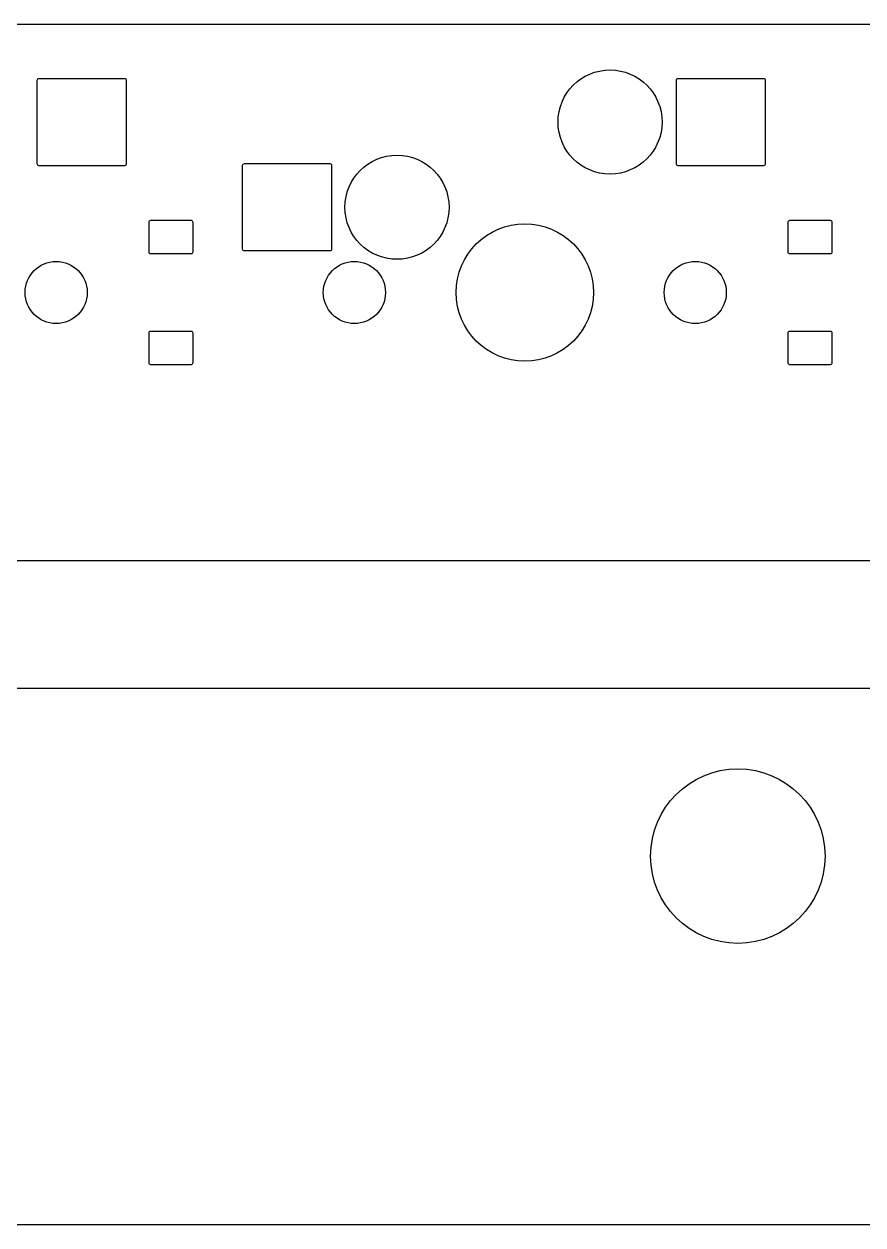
# Model space of a CAD drawing. Extents: x -27 to 356, y -111 to 35.
# Drawn here: x 294.87 to 319.88, y -68.2 to -32.41 of the extents above; entities that cross this region are included whole.
import ezdxf

# ---------------------------------------------------------------- set-up
doc = ezdxf.new("R2010")
doc.units = 0
doc.layers.add('BLACK', color=7, linetype='CONTINUOUS')

msp = doc.modelspace()

# ---------------------------------------------------------------- linework, layer by layer
at = {"layer": 'BLACK', "linetype": 'CONTINUOUS'}
for p, q in [((271.57, -32.4133), (349.875, -32.4133)), ((271.57, -32.4133), (349.875, -32.4133)), ((295.266, -34.0833), (295.27, -34.0638)), ((295.266, -36.5833), (295.266, -34.0833)), ((295.27, -34.0638), (295.281, -34.0472)), ((295.281, -34.0472), (295.297, -34.0362)), ((295.297, -34.0362), (295.317, -34.0323)), ((295.317, -34.0323), (297.867, -34.0323)), ((297.867, -34.0323), (297.887, -34.0362)), ((297.887, -34.0362), (297.903, -34.0472)), ((297.903, -34.0472), (297.914, -34.0638)), ((297.914, -34.0638), (297.918, -34.0833)), ((297.918, -34.0833), (297.918, -36.5833)), ((314.316, -34.0833), (314.32, -34.0638)), ((314.316, -36.5833), (314.316, -34.0833)), ((314.32, -34.0638), (314.331, -34.0472)), ((314.331, -34.0472), (314.347, -34.0362)), ((314.347, -34.0362), (314.367, -34.0323)), ((314.367, -34.0323), (316.917, -34.0323)), ((316.917, -34.0323), (316.937, -34.0362)), ((316.937, -34.0362), (316.953, -34.0472)), ((316.953, -34.0472), (316.964, -34.0638)), ((316.964, -34.0638), (316.968, -34.0833)), ((316.968, -34.0833), (316.968, -36.5833)), ((295.27, -36.6028), (295.266, -36.5833)), ((295.281, -36.6194), (295.27, -36.6028)), ((295.297, -36.6304), (295.281, -36.6194)), ((295.317, -36.6343), (295.297, -36.6304)), ((297.867, -36.6343), (295.317, -36.6343)), ((297.887, -36.6304), (297.867, -36.6343)), ((297.903, -36.6194), (297.887, -36.6304)), ((297.914, -36.6028), (297.903, -36.6194)), ((297.918, -36.5833), (297.914, -36.6028)), ((301.389, -36.6233), (301.393, -36.6038)), ((301.389, -39.1233), (301.389, -36.6233)), ((301.393, -36.6038), (301.404, -36.5872)), ((301.404, -36.5872), (301.42, -36.5762)), ((301.42, -36.5762), (301.44, -36.5723)), ((301.44, -36.5723), (303.99, -36.5723)), ((303.99, -36.5723), (304.01, -36.5762)), ((304.01, -36.5762), (304.026, -36.5872)), ((304.026, -36.5872), (304.037, -36.6038)), ((304.037, -36.6038), (304.041, -36.6233)), ((304.041, -36.6233), (304.041, -39.1233)), ((314.32, -36.6028), (314.316, -36.5833)), ((314.331, -36.6194), (314.32, -36.6028)), ((314.347, -36.6304), (314.331, -36.6194)), ((314.367, -36.6343), (314.347, -36.6304)), ((316.917, -36.6343), (314.367, -36.6343)), ((316.937, -36.6304), (316.917, -36.6343)), ((316.953, -36.6194), (316.937, -36.6304)), ((316.964, -36.6028), (316.953, -36.6194)), ((316.968, -36.5833), (316.964, -36.6028)), ((298.603, -38.2938), (298.614, -38.2772)), ((298.614, -38.2772), (298.63, -38.2662)), ((298.63, -38.2662), (298.65, -38.2623)), ((298.65, -38.2623), (299.85, -38.2623)), ((299.85, -38.2623), (299.87, -38.2662)), ((299.87, -38.2662), (299.886, -38.2772)), ((299.886, -38.2772), (299.897, -38.2938)), ((317.653, -38.2938), (317.664, -38.2772)), ((317.664, -38.2772), (317.68, -38.2662)), ((317.68, -38.2662), (317.7, -38.2623)), ((317.7, -38.2623), (318.9, -38.2623)), ((318.9, -38.2623), (318.92, -38.2662)), ((318.92, -38.2662), (318.936, -38.2772)), ((318.936, -38.2772), (318.947, -38.2938)), ((298.599, -38.3133), (298.603, -38.2938)), ((298.599, -39.2133), (298.599, -38.3133)), ((299.897, -38.2938), (299.901, -38.3133)), ((299.901, -38.3133), (299.901, -39.2133)), ((317.649, -38.3133), (317.653, -38.2938)), ((317.649, -39.2133), (317.649, -38.3133)), ((318.947, -38.2938), (318.951, -38.3133)), ((318.951, -38.3133), (318.951, -39.2133)), ((298.603, -39.2328), (298.599, -39.2133)), ((298.614, -39.2494), (298.603, -39.2328)), ((298.63, -39.2604), (298.614, -39.2494)), ((298.65, -39.2643), (298.63, -39.2604)), ((299.85, -39.2643), (298.65, -39.2643)), ((299.87, -39.2604), (299.85, -39.2643)), ((299.886, -39.2494), (299.87, -39.2604)), ((299.897, -39.2328), (299.886, -39.2494)), ((299.901, -39.2133), (299.897, -39.2328)), ((301.393, -39.1428), (301.389, -39.1233)), ((301.404, -39.1594), (301.393, -39.1428)), ((301.42, -39.1704), (301.404, -39.1594)), ((301.44, -39.1743), (301.42, -39.1704)), ((303.99, -39.1743), (301.44, -39.1743)), ((304.01, -39.1704), (303.99, -39.1743)), ((304.026, -39.1594), (304.01, -39.1704)), ((304.037, -39.1428), (304.026, -39.1594)), ((304.041, -39.1233), (304.037, -39.1428)), ((317.653, -39.2328), (317.649, -39.2133)), ((317.664, -39.2494), (317.653, -39.2328)), ((317.68, -39.2604), (317.664, -39.2494)), ((317.7, -39.2643), (317.68, -39.2604)), ((318.9, -39.2643), (317.7, -39.2643)), ((318.92, -39.2604), (318.9, -39.2643)), ((318.936, -39.2494), (318.92, -39.2604)), ((318.947, -39.2328), (318.936, -39.2494)), ((318.951, -39.2133), (318.947, -39.2328)), ((298.599, -41.6133), (298.603, -41.5938)), ((298.599, -42.5133), (298.599, -41.6133)), ((298.603, -41.5938), (298.614, -41.5772)), ((298.614, -41.5772), (298.63, -41.5662)), ((298.63, -41.5662), (298.65, -41.5623)), ((298.65, -41.5623), (299.85, -41.5623)), ((299.85, -41.5623), (299.87, -41.5662)), ((299.87, -41.5662), (299.886, -41.5772)), ((299.886, -41.5772), (299.897, -41.5938)), ((299.897, -41.5938), (299.901, -41.6133)), ((299.901, -41.6133), (299.901, -42.5133)), ((317.649, -41.6133), (317.653, -41.5938)), ((317.649, -42.5133), (317.649, -41.6133)), ((317.653, -41.5938), (317.664, -41.5772)), ((317.664, -41.5772), (317.68, -41.5662)), ((317.68, -41.5662), (317.7, -41.5623)), ((317.7, -41.5623), (318.9, -41.5623)), ((318.9, -41.5623), (318.92, -41.5662)), ((318.92, -41.5662), (318.936, -41.5772)), ((318.936, -41.5772), (318.947, -41.5938)), ((318.947, -41.5938), (318.951, -41.6133)), ((318.951, -41.6133), (318.951, -42.5133)), ((298.603, -42.5328), (298.599, -42.5133)), ((298.614, -42.5494), (298.603, -42.5328)), ((298.63, -42.5604), (298.614, -42.5494)), ((298.65, -42.5643), (298.63, -42.5604)), ((299.85, -42.5643), (298.65, -42.5643)), ((299.87, -42.5604), (299.85, -42.5643)), ((299.886, -42.5494), (299.87, -42.5604)), ((299.897, -42.5328), (299.886, -42.5494)), ((299.901, -42.5133), (299.897, -42.5328)), ((317.653, -42.5328), (317.649, -42.5133)), ((317.664, -42.5494), (317.653, -42.5328)), ((317.68, -42.5604), (317.664, -42.5494)), ((317.7, -42.5643), (317.68, -42.5604)), ((318.9, -42.5643), (317.7, -42.5643)), ((318.92, -42.5604), (318.9, -42.5643)), ((318.936, -42.5494), (318.92, -42.5604)), ((318.947, -42.5328), (318.936, -42.5494)), ((318.951, -42.5133), (318.947, -42.5328)), ((349.875, -48.4133), (-21.025, -48.4133)), ((349.875, -48.4133), (-21.025, -48.4133)), ((270.816, -52.1983), (349.875, -52.1983)), ((270.816, -52.1983), (349.875, -52.1983)), ((349.875, -68.1983), (272.94, -68.1983)), ((349.875, -68.1983), (272.94, -68.1983))]:
    msp.add_line(p, q, dxfattribs=at)
at = {"layer": 'BLACK'}
for centre, radius in [((312.34, -35.3333), 1.551), ((305.99, -37.8733), 1.551), ((309.8, -40.4133), 2.0449), ((295.83, -40.4133), 0.926), ((304.72, -40.4133), 0.926), ((314.88, -40.4133), 0.926), ((316.149, -57.2072), 2.6)]:
    msp.add_circle(centre, radius, dxfattribs=at)

doc.saveas('drawing.dxf')
